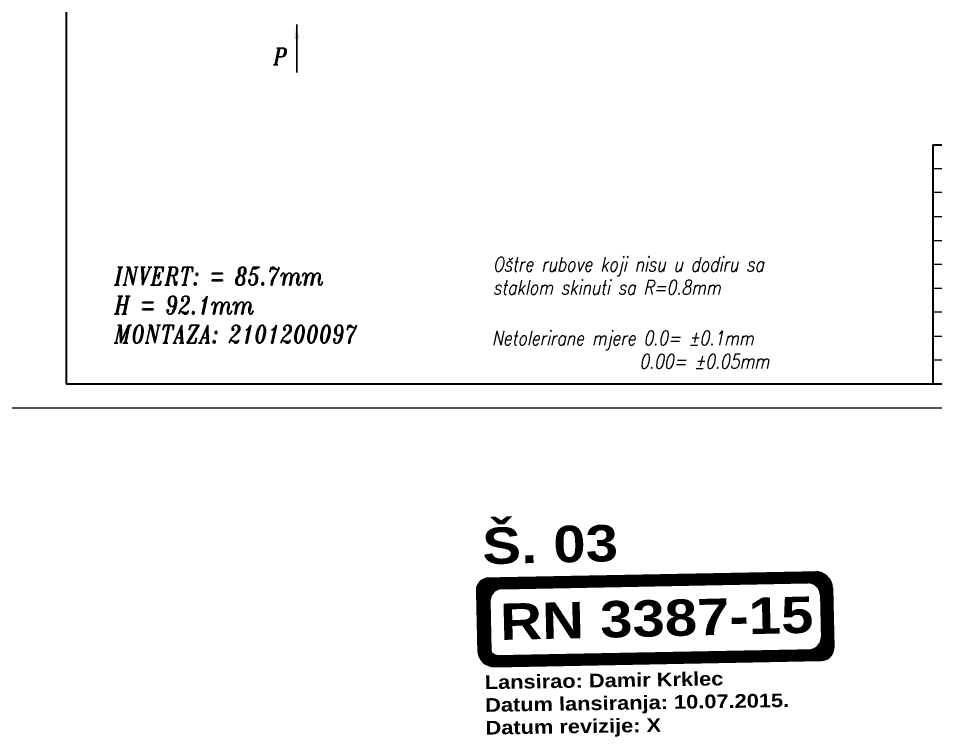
# Model space of a CAD drawing. Extents: x 39 to 1045, y -86 to 613.
# Drawn here: x 469.4 to 661.3, y -56.4 to 93.8 of the extents above; entities that cross this region are included whole.
import ezdxf

# ---------------------------------------------------------------- set-up
doc = ezdxf.new("R2010")
doc.units = 0
doc.header["$LTSCALE"] = 7
doc.header["$MEASUREMENT"] = 0
doc.layers.get('0').update_dxf_attribs({"linetype": 'CONTINUOUS', "lineweight": 15})
doc.layers.add('3', color=3, linetype='CONTINUOUS', lineweight=30)
doc.styles.add('ITALICT', font='ITALICT.shx', dxfattribs={"width": 0.8, "height": 3})
doc.styles.get("Standard").update_dxf_attribs({"font": 'isocp.shx', "height": 3})
doc.dimstyles.get("Standard").update_dxf_attribs({"dimtxt": 3, "dimasz": 3, "dimexe": 0.5, "dimexo": 0.5, "dimgap": 0.8, "dimtad": 1, "dimdsep": 46, "dimtxsty": 'ITALICT', "dimcen": 0.09, "dimazin": 2, "dimtfac": 1, "dimtmove": 0, "dimatfit": 3, "dimfxl": 1, "dimtolj": 1, "dimtzin": 0, "dimarcsym": 0})
pattern_1 = [(45, (559.71501, -46.248385), (-0.04939141, 0.04939141), [])]

# ---------------------------------------------------------------- blocks, each defined once
blk = doc.blocks.new('*D32')
at = {"color": 0, "lineweight": -2, "transparency": 16777216}
for p, q in [((527.13, 132.52), (507.55, 132.52)), ((508.05, 129.52), (508.05, 121.22)), ((527.13, 118.22), (507.55, 118.22)), ((508.05, 118.22), (508.05, 98.26))]:
    blk.add_line(p, q, dxfattribs=at)
at = {"color": 0, "transparency": 16777216}
for points in [[(507.55, 129.52), (508.55, 129.52), (508.05, 132.52)], [(507.55, 121.22), (508.55, 121.22), (508.05, 118.22)]]:
    blk.add_solid(points, dxfattribs=at)
at = {"color": 0, "transparency": 16777216, "insert": (504.76, 106.74), "char_height": 3, "attachment_point": 5, "rotation": 90, "style": 'ITALICT'}
blk.add_mtext('\\A1;14.3{}{\\H0.71x;\\C3;\\S+0.00^ -0.05;}', dxfattribs=at)

msp = doc.modelspace()

# ---------------------------------------------------------------- hatches: boundary and pattern name
h = msp.add_hatch()
h.set_pattern_fill('ANSI31', color=1, scale=0.0055, style=0)
h.set_pattern_definition([(45, (559.715007, -46.248385), (-0.012347852, 0.012347852), [])])
h.paths.add_polyline_path([(636.6202, -39.7487, 0.41522729), (639.21, -37.0505), (638.9312, -24.5078, 0.33879662), (636.9244, -22.0033, 0.05237956), (636.1927, -21.9283, 0.00407107), (636.1354, -21.9289), (567.834, -23.2107, 0.41522729), (565.2441, -25.9089), (565.5206, -38.3447, 0.00407107), (565.5223, -38.402, 0.05237956), (565.6273, -39.13, 0.33879662), (568.2118, -41.0325)])
h.paths.add_polyline_path([(637.4161, -35.5439, -0.41522729), (634.8263, -38.2421), (570.1573, -39.4557, -0.18828344), (568.3558, -38.7911, -0.20868191), (567.4684, -36.8749), (567.258, -27.4114, -0.41522729), (569.8478, -24.7132), (634.5168, -23.4996, -0.41320056), (637.2057, -26.0804), (637.2228, -26.8502)], flags=16)
h = msp.add_hatch()
h.set_pattern_fill('ANSI31', color=254, scale=0.022, style=0)
h.set_pattern_definition(pattern_1)
h.paths.add_polyline_path([(568.2118, -41.0325, -0.33879662), (565.6273, -39.13, 0.3486048), (569.1058, -41.7859), (637.4072, -40.504, 0.41522729), (639.997, -37.8058), (639.7206, -25.3701, 0.3486048), (636.9244, -22.0033, -0.33879662), (638.9312, -24.5078), (639.21, -37.0505, -0.41522729), (636.6202, -39.7487)])
h = msp.add_hatch()
h.set_pattern_fill('ANSI31', color=254, scale=0.022, style=0)
h.set_pattern_definition(pattern_1)
h.paths.add_polyline_path([(637.2057, -26.0804, 0.41320056), (634.5168, -23.4996), (569.8478, -24.7132, 0.41522729), (567.258, -27.4114), (567.4684, -36.8749, 0.20868191), (568.3558, -38.7911, -0.09285073), (568.2724, -38.3947), (568.045, -28.1668, -0.41522729), (570.6348, -25.4686), (634.534, -24.2694, -0.41320056), (637.2228, -26.8502)])

# ---------------------------------------------------------------- linework, layer by layer
for p, q in [((660.7242, 62.3608), (874.4079, 62.3608)), ((874.4079, 57.3608), (660.7242, 57.3608)), ((660.7242, 52.3608), (829.5661, 52.3608)), ((660.7242, 47.3608), (829.5661, 47.3608)), ((660.7242, 42.3608), (829.5661, 42.3608)), ((660.7242, 37.3608), (874.4079, 37.3608)), ((777.5661, 32.3608), (660.7242, 32.3608)), ((660.7242, 27.3608), (874.4079, 27.3608)), ((660.7242, 22.3608), (874.4079, 22.3608)), ((459.4079, 12.3608), (879.4079, 12.3608))]:
    msp.add_line(p, q)
at = {"color": 7}
for p, q in [((567.834, -23.2107), (636.1354, -21.9289)), ((569.8478, -24.7132), (634.5168, -23.4996)), ((570.6348, -25.4686), (634.534, -24.2694)), ((638.9312, -24.5078), (639.21, -37.0505)), ((565.2441, -25.9089), (565.5206, -38.3447)), ((637.2057, -26.0804), (637.4161, -35.5439)), ((639.7206, -25.3701), (639.997, -37.8058)), ((567.258, -27.4114), (567.4684, -36.8749)), ((568.045, -28.1668), (568.2724, -38.3947)), ((570.1573, -39.4557), (634.8263, -38.2421)), ((568.2118, -41.0325), (636.6202, -39.7487)), ((569.1058, -41.7859), (637.4072, -40.504))]:
    msp.add_line(p, q, dxfattribs=at)
for centre, radius, start, end in [((636.2014, -25.4483), 3.52, 1.273388, 91.075154), ((636.2919, -24.5664), 2.64, 1.273388, 91.075154), ((567.8835, -25.8503), 2.64, 91.075154, 181.273388), ((569.8974, -27.3527), 2.64, 91.075154, 181.273388), ((634.5664, -26.1391), 2.64, 1.273388, 91.075154), ((634.5835, -26.9089), 2.64, 1.273388, 91.075154), ((570.6844, -28.1081), 2.64, 91.075154, 181.273388), ((634.7767, -35.6025), 2.64, 271.075154, 1.273388), ((569.0397, -38.2665), 3.52, 181.273388, 271.075154), ((570.1077, -36.8162), 2.64, 181.273388, 271.075154), ((636.5707, -37.1091), 2.64, 271.075154, 1.273388), ((637.3576, -37.8645), 2.64, 271.075154, 1.273388), ((568.1623, -38.393), 2.64, 181.273388, 271.075154), ((569.3721, -38.3703), 1.1, 181.273388, 202.49237)]:
    msp.add_arc(centre, radius, start, end, dxfattribs=at)
at = {"layer": '3'}
for p, q in [((479.4079, 607.9628), (479.4079, 17.3608)), ((660.7242, 67.3608), (874.4079, 67.3608)), ((660.7242, 67.3608), (660.7242, 17.3608)), ((479.4079, 17.3608), (874.4079, 17.3608)), ((660.7242, 17.3608), (874.4079, 17.3608))]:
    msp.add_line(p, q, dxfattribs=at)

# ---------------------------------------------------------------- texts
at = {"style": 'ITALICT', "width": 0.8}
for s, height, p in [('P', 3.5, (522.764, 84.0452)), ('Oštre rubove koji nisu u dodiru sa', 3, (568.683, 40.8779)), ('INVERT: = 85.7mm', 3.75, (489.4815, 38.0188)), ('staklom skinuti sa R=0.8mm', 3, (568.683, 36.0208)), ('H = 92.1mm', 3.75, (489.4815, 31.9474)), ('MONTAZA: 2101200097', 3.75, (489.4815, 25.8759)), ('Netolerirane mjere 0.0= %%P0.1mm', 3, (568.4822, 25.418)), ('                0.00= %%P0.05mm', 3, (570.677, 20.5609))]:
    msp.add_text(s, height=height, dxfattribs=at).set_placement(p)
at = {"color": 1, "attachment_point": 1}
for s, insert, char_height, width, rotation in [('{\\fArial Black|b1|i0|c238|p34;Š. 03}', (566.3667, -12.7477), 7.6032, 76.085732, 1.3375), ('{\\fArial Black|b1|i0|c0|p34;RN \\fArial Black|b1|i0|c238|p34;3387\\fArial Black|b1|i0|c0|p34;-15}', (570.0953, -28.5987), 7.6032, 76.085732, 1.3375), ('{\\fArial Black|b1|i0|c238|p34;Lansirao: Damir Krklec\\PDatum lansiranja: 10.07.2015.\\PDatum revizije: X}', (566.9618, -43.6213), 2.8512, 252.560755, 0.917299)]:
    msp.add_mtext(s, dxfattribs=dict(at, insert=insert, char_height=char_height, width=width, rotation=rotation))

# ---------------------------------------------------------------- dimensions: what is measured, and where the dimension line sits
dim = msp.add_linear_dim(base=(508.0466, 132.521), p1=(527.634, 118.221), p2=(527.634, 132.521), angle=90, text='<>{}{\\H0.71x;\\C3;\\S+0.00^ -0.05;}', dimstyle='Standard', override={"dimtp": 0, "dimtm": 0.05, "dimtdec": 2, "dimtmove": 0, "dimtzin": 0})
dim.commit()
dim.dimension.update_dxf_attribs({"geometry": '*D32', "text_midpoint": (508.0466, 106.7382), "dimtype": 160})

# ---------------------------------------------------------------- leaders
msp.add_leader([(527.634, 92.4766), (527.634, 82.4766)], dimstyle='Standard', override={"dimgap": 0.7, "dimtad": 0})

doc.saveas('drawing.dxf')
